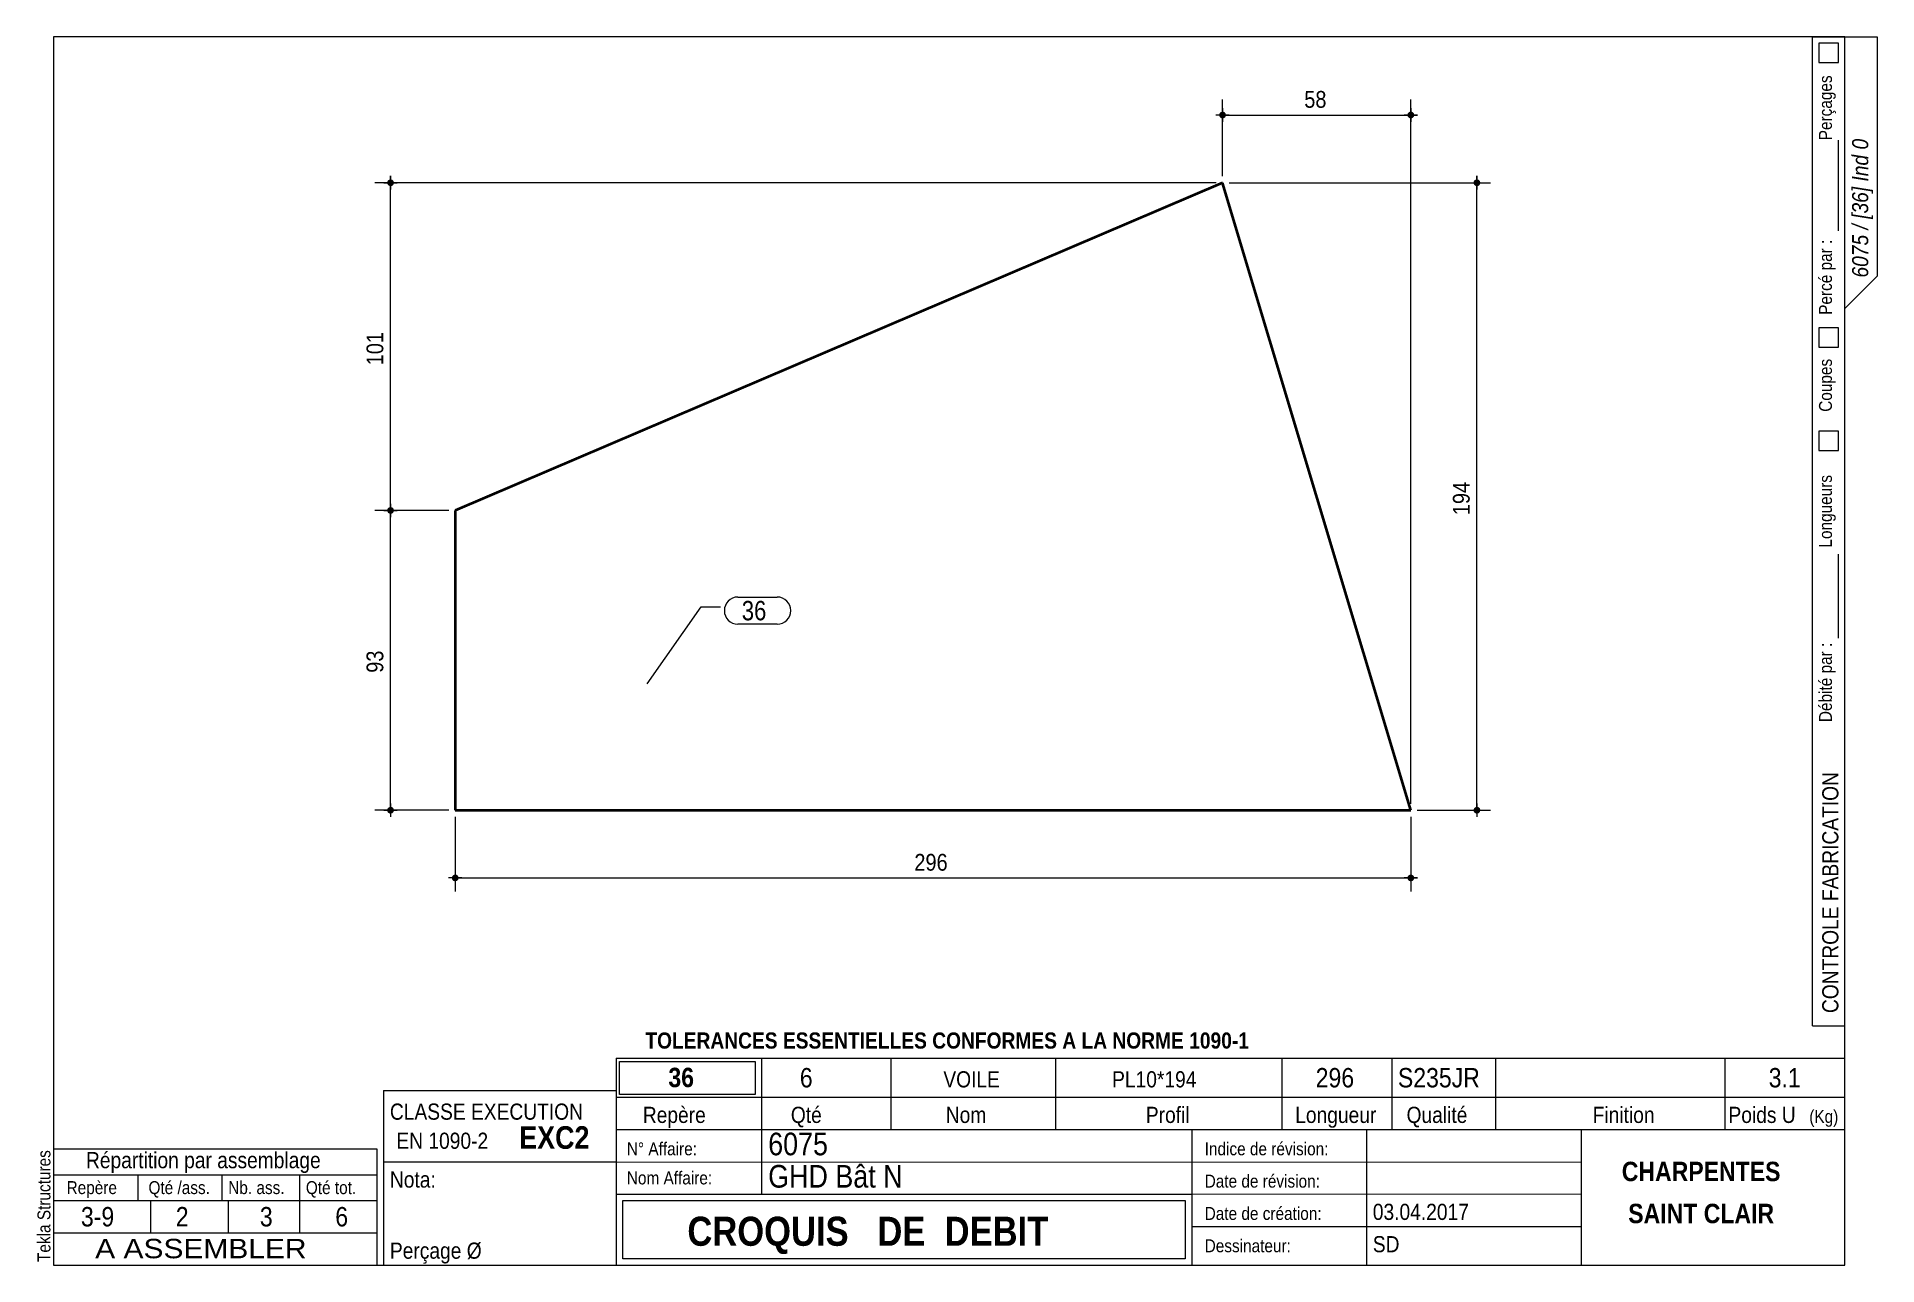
# Model space of a CAD drawing. Header units: millimetres. Extents: x 2 to 287, y 5 to 195.
import ezdxf

# ---------------------------------------------------------------- set-up
doc = ezdxf.new("R2010")
doc.units = ezdxf.units.MM
for name, color, linetype, lineweight in [('Autre type objet', 1, 'Continuous', 0), ('Cotation', 7, 'Continuous', 0), ('Feuille dessin', 5, 'Continuous', 0), ('Piece', 2, 'Continuous', 0), ('Repère pièce', 3, 'Continuous', 0)]:
    doc.layers.add(name, color=color, linetype=linetype, lineweight=lineweight)
doc.styles.add('ARIAL', font='ARIAL.TTF')
doc.styles.add('ARIAL_BOLD', font='ARIALBD.TTF')
doc.styles.add('ARIAL_ITALIC', font='ARIALI.TTF')
doc.styles.add('COMIC_SANS_MS', font='COMIC.TTF')

# ---------------------------------------------------------------- blocks, each defined once
blk = doc.blocks.new('*A1')
at = {"layer": 'Piece', "color": 2, "linetype": 'Continuous', "lineweight": 40}
for p, q in [((185.769978, 172.426449), (67.10239, 121.738545)), ((214.882268, 75.373551), (185.769978, 172.426449)), ((67.10239, 121.738545), (67.1, 75.373551)), ((67.1, 75.373551), (214.882268, 75.373551))]:
    blk.add_line(p, q, dxfattribs=at)
blk = doc.blocks.new('*A2')
at = {"layer": 'Feuille dessin', "linetype": 'Continuous', "lineweight": 0}
for p, q in [((282, 195), (5, 195)), ((5, 195), (5, 5)), ((282, 5), (282, 195)), ((5, 5), (282, 5))]:
    blk.add_line(p, q, dxfattribs=at)
at = {"layer": 'Feuille dessin', "style": 'ARIAL', "width": 0.85}
blk.add_text('Tekla Structures', height=2, rotation=90, dxfattribs=at).set_placement((4.5, 5.5))
blk = doc.blocks.new('*A3')
at = {"layer": 'Autre type objet', "linetype": 'Continuous', "lineweight": 0}
for p, q in [((56, 32), (92, 32)), ((56, 32), (56, 5)), ((92, 32), (92, 5)), ((56, 21), (92, 21)), ((56, 5), (92, 5))]:
    blk.add_line(p, q, dxfattribs=at)
at = {"layer": 'Autre type objet', "width": 0.85}
for s, height, style, p in [('CLASSE EXECUTION', 2.5, 'ARIAL', (57, 27.5)), ('EXC2', 3.5, 'ARIAL_BOLD', (77, 23)), ('EN 1090-2', 2.5, 'ARIAL', (58, 23)), ('Nota:', 2.5, 'ARIAL', (57, 17)), ('Perçage Ø', 2.5, 'ARIAL', (57, 6))]:
    blk.add_text(s, height=height, dxfattribs=dict(at, style=style)).set_placement(p)
blk = doc.blocks.new('*A4')
at = {"layer": 'Autre type objet', "linetype": 'Continuous', "lineweight": 0}
for p, q in [((5, 23), (55, 23)), ((5, 23), (5, 15)), ((55, 23), (55, 15)), ((5, 19), (55, 19)), ((18, 19), (18, 15)), ((31, 19), (31, 15)), ((43, 19), (43, 15)), ((5, 15), (55, 15)), ((5, 15), (5, 10)), ((20, 15), (20, 10)), ((32, 15), (32, 10)), ((43, 15), (43, 10)), ((55, 15), (55, 10)), ((5, 10), (55, 10))]:
    blk.add_line(p, q, dxfattribs=at)
at = {"layer": 'Autre type objet', "style": 'ARIAL', "width": 0.85}
for s, height, p in [('Répartition par assemblage', 2.5, (10, 20)), ('Repère', 2, (7, 16)), ('Qté /ass.', 2, (19.663086, 16)), ('Nb. ass.', 2, (32, 16)), ('Qté tot.', 2, (44, 16)), ('3-9', 3, (9.215576, 11)), ('2', 3, (23.885986, 11)), ('3', 3, (36.889404, 11)), ('6', 3, (48.551514, 11))]:
    blk.add_text(s, height=height, dxfattribs=at).set_placement(p)
blk = doc.blocks.new('*A5')
at = {"layer": 'Autre type objet', "linetype": 'Continuous', "lineweight": 0}
for p, q in [((277, 42), (277, 195)), ((277, 195), (287, 195)), ((278, 194), (278, 191)), ((281, 194), (278, 194)), ((281, 191), (281, 194)), ((282, 42), (282, 195)), ((287, 195), (287, 158)), ((278, 191), (281, 191)), ((281, 165), (281, 179)), ((287, 158), (282, 153)), ((278, 150), (278, 147)), ((281, 150), (278, 150)), ((281, 147), (281, 150)), ((278, 147), (281, 147)), ((278, 134), (278, 131)), ((281, 134), (278, 134)), ((281, 131), (281, 134)), ((278, 131), (281, 131)), ((281, 102), (281, 115)), ((277, 42), (282, 42))]:
    blk.add_line(p, q, dxfattribs=at)
at = {"layer": 'Autre type objet', "width": 0.85}
for s, height, style, p in [('Perçages', 2, 'ARIAL', (280, 179)), ('6075 / [36] Ind 0', 2.5, 'ARIAL_ITALIC', (285.619109, 157.760245)), ('Percé par :', 2, 'ARIAL', (280, 152)), ('Coupes', 2, 'ARIAL', (280, 137)), ('Longueurs', 2, 'ARIAL', (280, 116)), ('Débité par :', 2, 'ARIAL', (280, 89)), ('CONTROLE FABRICATION', 2.5, 'ARIAL', (281, 44))]:
    blk.add_text(s, height=height, rotation=90, dxfattribs=dict(at, style=style)).set_placement(p)
blk = doc.blocks.new('*A6')
at = {"layer": 'Autre type objet', "linetype": 'Continuous', "lineweight": 0}
for p, q in [((92, 37), (282, 37)), ((92, 37), (92, 31)), ((114.5, 31), (114.5, 37)), ((134.5, 31), (134.5, 37)), ((160, 31), (160, 37)), ((195, 31), (195, 37)), ((212, 31), (212, 37)), ((228, 31), (228, 37)), ((263.5, 31), (263.5, 37)), ((282, 31), (282, 37)), ((92.51953, 36.5), (113.5, 36.5)), ((92.51953, 31.394341), (92.51953, 36.5)), ((113.5, 36.5), (113.5, 31.394341)), ((113.5, 31.394341), (92.51953, 31.394341)), ((92, 31), (282, 31)), ((92, 31), (92, 5)), ((114.5, 16), (114.5, 31)), ((134.5, 26), (134.5, 31)), ((160, 26), (160, 31)), ((195, 26), (195, 31)), ((212, 26), (212, 31)), ((228, 26), (228, 31)), ((263.5, 26), (263.5, 31)), ((282, 5), (282, 31)), ((92, 26), (282, 26)), ((181, 26), (181, 5)), ((208, 26), (208, 5)), ((241.262466, 5), (241.262466, 26)), ((92, 21), (241.327069, 20.935451)), ((92, 16), (181, 16)), ((93, 15), (180, 15)), ((93, 6), (93, 15)), ((180, 15), (180, 6)), ((181, 16), (241.297815, 16.021151)), ((181, 11), (241.217807, 10.969512)), ((180, 6), (93, 6)), ((92, 5), (282, 5))]:
    blk.add_line(p, q, dxfattribs=at)
at = {"layer": 'Autre type objet', "width": 0.85}
for s, height, style, p in [('TOLERANCES ESSENTIELLES CONFORMES A LA NORME 1090-1', 2.5, 'ARIAL_BOLD', (96.5, 38.5)), ('36', 3, 'ARIAL_BOLD', (100.064045, 32.540141)), ('6', 3, 'ARIAL', (120.389893, 32.5)), ('VOILE', 2.5, 'ARIAL', (142.58667, 32.5)), ('PL10*194', 2.5, 'ARIAL', (168.683716, 32.5)), ('296', 3, 'ARIAL', (200.165771, 32.5)), ('S235JR', 3, 'ARIAL', (212.880127, 32.5)), ('3.1', 3, 'ARIAL', (270.222412, 32.5)), ('Repère', 2.5, 'ARIAL', (96.112978, 27)), ('Qté', 2.5, 'ARIAL', (119, 27)), ('Nom', 2.5, 'ARIAL', (142.961426, 27)), ('Profil', 2.5, 'ARIAL', (173.903564, 27)), ('Longueur', 2.5, 'ARIAL', (197, 27)), ('Qualité', 2.5, 'ARIAL', (214.218018, 27)), ('Finition', 2.5, 'ARIAL', (243, 27)), ('Poids U', 2.5, 'ARIAL', (264, 27)), ('(Kg)', 2, 'ARIAL', (276.5, 27)), ('N° Affaire:', 2, 'ARIAL', (93.640566, 22)), ('6075', 3.5, 'ARIAL', (115.5, 22)), ('Indice de révision:', 2, 'ARIAL', (183, 22)), ('GHD Bât N', 3.5, 'ARIAL', (115.5, 17)), ('CHARPENTES', 3, 'ARIAL_BOLD', (247.5, 18)), ('Nom Affaire:', 2, 'ARIAL', (93.640566, 17.5)), ('Date de révision:', 2, 'ARIAL', (183, 17)), ('03.04.2017', 2.5, 'ARIAL', (209, 12)), ('SAINT CLAIR', 3, 'ARIAL_BOLD', (248.5, 11.5)), ('CROQUIS   DE  DEBIT', 4.5, 'ARIAL_BOLD', (103, 8)), ('Date de création:', 2, 'ARIAL', (183, 12)), ('Dessinateur:', 2, 'ARIAL', (183, 7)), ('SD', 2.5, 'ARIAL', (209, 7))]:
    blk.add_text(s, height=height, dxfattribs=dict(at, style=style)).set_placement(p)
blk = doc.blocks.new('*A7')
at = {"layer": 'Autre type objet', "linetype": 'Continuous', "lineweight": 0}
for p, q in [((5, 10), (55, 10)), ((5, 10), (5, 5)), ((55, 10), (55, 5)), ((5, 5), (55, 5))]:
    blk.add_line(p, q, dxfattribs=at)
at = {"layer": 'Autre type objet', "style": 'ARIAL', "width": 1.105}
blk.add_text('A ASSEMBLER', height=3, dxfattribs=at).set_placement((11.423651, 6.073465))
blk = doc.blocks.new('*A8')
at = {"layer": 'Cotation'}
for points in [[(67.07, 64.38), (67.05, 64.38), (67.02, 64.39), (67, 64.39), (66.97, 64.4), (66.95, 64.4), (66.92, 64.41), (66.9, 64.42), (66.88, 64.43), (66.85, 64.44), (66.83, 64.45), (66.81, 64.47), (66.79, 64.48), (66.77, 64.5), (66.75, 64.51), (66.73, 64.53), (66.71, 64.55), (66.7, 64.57), (66.68, 64.59), (66.67, 64.61), (66.65, 64.63), (66.64, 64.65), (66.63, 64.68), (66.62, 64.7), (66.61, 64.72), (66.6, 64.75), (66.6, 64.77), (66.59, 64.8), (66.59, 64.82), (66.58, 64.85), (66.58, 64.87), (66.58, 64.9), (66.58, 64.93), (66.58, 64.95), (66.59, 64.98), (66.59, 65), (66.6, 65.03), (66.6, 65.05), (66.61, 65.08), (66.62, 65.1), (66.63, 65.12), (66.64, 65.15), (66.65, 65.17), (66.67, 65.19), (66.68, 65.21), (66.7, 65.23), (66.71, 65.25), (66.73, 65.27), (66.75, 65.29), (66.77, 65.3), (66.79, 65.32), (66.81, 65.33), (66.83, 65.35), (66.85, 65.36), (66.88, 65.37), (66.9, 65.38), (66.92, 65.39), (66.95, 65.4), (66.97, 65.4), (67, 65.41), (67.02, 65.41), (67.05, 65.42), (67.07, 65.42), (67.1, 65.42), (67.13, 65.42), (67.15, 65.42), (67.18, 65.41), (67.2, 65.41), (67.23, 65.4), (67.25, 65.4), (67.28, 65.39), (67.3, 65.38), (67.32, 65.37), (67.35, 65.36), (67.37, 65.35), (67.39, 65.33), (67.41, 65.32), (67.43, 65.3), (67.45, 65.29), (67.47, 65.27), (67.49, 65.25), (67.5, 65.23), (67.52, 65.21), (67.53, 65.19), (67.55, 65.17), (67.56, 65.15), (67.57, 65.12), (67.58, 65.1), (67.59, 65.08), (67.6, 65.05), (67.6, 65.03), (67.61, 65), (67.61, 64.98), (67.62, 64.95), (67.62, 64.93), (67.62, 64.9), (67.62, 64.87), (67.62, 64.85), (67.61, 64.82), (67.61, 64.8), (67.6, 64.77), (67.6, 64.75), (67.59, 64.72), (67.58, 64.7), (67.57, 64.68), (67.56, 64.65), (67.55, 64.63), (67.53, 64.61), (67.52, 64.59), (67.5, 64.57), (67.49, 64.55), (67.47, 64.53), (67.45, 64.51), (67.43, 64.5), (67.41, 64.48), (67.39, 64.47), (67.37, 64.45), (67.35, 64.44), (67.32, 64.43), (67.3, 64.42), (67.28, 64.41), (67.25, 64.4), (67.23, 64.4), (67.2, 64.39), (67.18, 64.39), (67.15, 64.38), (67.13, 64.38), (67.1, 64.38)], [(214.86, 64.38), (214.83, 64.38), (214.81, 64.39), (214.78, 64.39), (214.76, 64.4), (214.73, 64.4), (214.71, 64.41), (214.68, 64.42), (214.66, 64.43), (214.64, 64.44), (214.61, 64.45), (214.59, 64.47), (214.57, 64.48), (214.55, 64.5), (214.53, 64.51), (214.51, 64.53), (214.5, 64.55), (214.48, 64.57), (214.46, 64.59), (214.45, 64.61), (214.44, 64.63), (214.42, 64.65), (214.41, 64.68), (214.4, 64.7), (214.39, 64.72), (214.38, 64.75), (214.38, 64.77), (214.37, 64.8), (214.37, 64.82), (214.36, 64.85), (214.36, 64.87), (214.36, 64.9), (214.36, 64.93), (214.36, 64.95), (214.37, 64.98), (214.37, 65), (214.38, 65.03), (214.38, 65.05), (214.39, 65.08), (214.4, 65.1), (214.41, 65.12), (214.42, 65.15), (214.44, 65.17), (214.45, 65.19), (214.46, 65.21), (214.48, 65.23), (214.5, 65.25), (214.51, 65.27), (214.53, 65.29), (214.55, 65.3), (214.57, 65.32), (214.59, 65.33), (214.61, 65.35), (214.64, 65.36), (214.66, 65.37), (214.68, 65.38), (214.71, 65.39), (214.73, 65.4), (214.76, 65.4), (214.78, 65.41), (214.81, 65.41), (214.83, 65.42), (214.86, 65.42), (214.88, 65.42), (214.91, 65.42), (214.93, 65.42), (214.96, 65.41), (214.98, 65.41), (215.01, 65.4), (215.03, 65.4), (215.06, 65.39), (215.08, 65.38), (215.1, 65.37), (215.13, 65.36), (215.15, 65.35), (215.17, 65.33), (215.19, 65.32), (215.21, 65.3), (215.23, 65.29), (215.25, 65.27), (215.27, 65.25), (215.28, 65.23), (215.3, 65.21), (215.31, 65.19), (215.33, 65.17), (215.34, 65.15), (215.35, 65.12), (215.36, 65.1), (215.37, 65.08), (215.38, 65.05), (215.39, 65.03), (215.39, 65), (215.4, 64.98), (215.4, 64.95), (215.4, 64.93), (215.4, 64.9), (215.4, 64.87), (215.4, 64.85), (215.4, 64.82), (215.39, 64.8), (215.39, 64.77), (215.38, 64.75), (215.37, 64.72), (215.36, 64.7), (215.35, 64.68), (215.34, 64.65), (215.33, 64.63), (215.31, 64.61), (215.3, 64.59), (215.28, 64.57), (215.27, 64.55), (215.25, 64.53), (215.23, 64.51), (215.21, 64.5), (215.19, 64.48), (215.17, 64.47), (215.15, 64.45), (215.13, 64.44), (215.1, 64.43), (215.08, 64.42), (215.06, 64.41), (215.03, 64.4), (215.01, 64.4), (214.98, 64.39), (214.96, 64.39), (214.93, 64.38), (214.91, 64.38), (214.88, 64.38)]]:
    blk.add_hatch(color=256, dxfattribs=at).paths.add_polyline_path(points, flags=17)
at = {"layer": 'Cotation', "linetype": 'Continuous', "lineweight": 0}
for p, q in [((67.1, 74.37), (67.1, 62.82)), ((214.88, 74.37), (214.88, 62.82)), ((67.1, 65.94), (67.1, 63.86)), ((214.88, 65.94), (214.88, 63.86)), ((68.14, 64.9), (66.06, 64.9)), ((67.1, 64.9), (66.06, 64.9)), ((67.1, 64.9), (214.88, 64.9)), ((215.92, 64.9), (213.84, 64.9)), ((214.88, 64.9), (215.92, 64.9))]:
    blk.add_line(p, q, dxfattribs=at)
at = {"layer": 'Cotation'}
for p in [(67.1, 64.9), (214.88, 64.9)]:
    blk.add_point(p, dxfattribs=at)
at = {"layer": 'Cotation', "style": 'ARIAL', "width": 0.85}
blk.add_text('296', height=2.6, dxfattribs=at).set_placement((138.1, 66.02))
blk = doc.blocks.new('*A9')
at = {"layer": 'Cotation'}
for points in [[(185.74, 182.38), (185.72, 182.38), (185.69, 182.39), (185.67, 182.39), (185.64, 182.4), (185.62, 182.4), (185.59, 182.41), (185.57, 182.42), (185.55, 182.43), (185.52, 182.44), (185.5, 182.45), (185.48, 182.47), (185.46, 182.48), (185.44, 182.5), (185.42, 182.51), (185.4, 182.53), (185.38, 182.55), (185.37, 182.57), (185.35, 182.59), (185.34, 182.61), (185.32, 182.63), (185.31, 182.65), (185.3, 182.68), (185.29, 182.7), (185.28, 182.72), (185.27, 182.75), (185.27, 182.77), (185.26, 182.8), (185.26, 182.82), (185.25, 182.85), (185.25, 182.87), (185.25, 182.9), (185.25, 182.93), (185.25, 182.95), (185.26, 182.98), (185.26, 183), (185.27, 183.03), (185.27, 183.05), (185.28, 183.08), (185.29, 183.1), (185.3, 183.12), (185.31, 183.15), (185.32, 183.17), (185.34, 183.19), (185.35, 183.21), (185.37, 183.23), (185.38, 183.25), (185.4, 183.27), (185.42, 183.29), (185.44, 183.3), (185.46, 183.32), (185.48, 183.33), (185.5, 183.35), (185.52, 183.36), (185.55, 183.37), (185.57, 183.38), (185.59, 183.39), (185.62, 183.4), (185.64, 183.4), (185.67, 183.41), (185.69, 183.41), (185.72, 183.42), (185.74, 183.42), (185.77, 183.42), (185.8, 183.42), (185.82, 183.42), (185.85, 183.41), (185.87, 183.41), (185.9, 183.4), (185.92, 183.4), (185.95, 183.39), (185.97, 183.38), (185.99, 183.37), (186.02, 183.36), (186.04, 183.35), (186.06, 183.33), (186.08, 183.32), (186.1, 183.3), (186.12, 183.29), (186.14, 183.27), (186.16, 183.25), (186.17, 183.23), (186.19, 183.21), (186.2, 183.19), (186.22, 183.17), (186.23, 183.15), (186.24, 183.12), (186.25, 183.1), (186.26, 183.08), (186.27, 183.05), (186.27, 183.03), (186.28, 183), (186.28, 182.98), (186.29, 182.95), (186.29, 182.93), (186.29, 182.9), (186.29, 182.87), (186.29, 182.85), (186.28, 182.82), (186.28, 182.8), (186.27, 182.77), (186.27, 182.75), (186.26, 182.72), (186.25, 182.7), (186.24, 182.68), (186.23, 182.65), (186.22, 182.63), (186.2, 182.61), (186.19, 182.59), (186.17, 182.57), (186.16, 182.55), (186.14, 182.53), (186.12, 182.51), (186.1, 182.5), (186.08, 182.48), (186.06, 182.47), (186.04, 182.45), (186.02, 182.44), (185.99, 182.43), (185.97, 182.42), (185.95, 182.41), (185.92, 182.4), (185.9, 182.4), (185.87, 182.39), (185.85, 182.39), (185.82, 182.38), (185.8, 182.38), (185.77, 182.38)], [(214.86, 182.38), (214.83, 182.38), (214.81, 182.39), (214.78, 182.39), (214.76, 182.4), (214.73, 182.4), (214.71, 182.41), (214.68, 182.42), (214.66, 182.43), (214.64, 182.44), (214.61, 182.45), (214.59, 182.47), (214.57, 182.48), (214.55, 182.5), (214.53, 182.51), (214.51, 182.53), (214.5, 182.55), (214.48, 182.57), (214.46, 182.59), (214.45, 182.61), (214.44, 182.63), (214.42, 182.65), (214.41, 182.68), (214.4, 182.7), (214.39, 182.72), (214.38, 182.75), (214.38, 182.77), (214.37, 182.8), (214.37, 182.82), (214.36, 182.85), (214.36, 182.87), (214.36, 182.9), (214.36, 182.93), (214.36, 182.95), (214.37, 182.98), (214.37, 183), (214.38, 183.03), (214.38, 183.05), (214.39, 183.08), (214.4, 183.1), (214.41, 183.12), (214.42, 183.15), (214.44, 183.17), (214.45, 183.19), (214.46, 183.21), (214.48, 183.23), (214.5, 183.25), (214.51, 183.27), (214.53, 183.29), (214.55, 183.3), (214.57, 183.32), (214.59, 183.33), (214.61, 183.35), (214.64, 183.36), (214.66, 183.37), (214.68, 183.38), (214.71, 183.39), (214.73, 183.4), (214.76, 183.4), (214.78, 183.41), (214.81, 183.41), (214.83, 183.42), (214.86, 183.42), (214.88, 183.42), (214.91, 183.42), (214.93, 183.42), (214.96, 183.41), (214.98, 183.41), (215.01, 183.4), (215.03, 183.4), (215.06, 183.39), (215.08, 183.38), (215.1, 183.37), (215.13, 183.36), (215.15, 183.35), (215.17, 183.33), (215.19, 183.32), (215.21, 183.3), (215.23, 183.29), (215.25, 183.27), (215.27, 183.25), (215.28, 183.23), (215.3, 183.21), (215.31, 183.19), (215.33, 183.17), (215.34, 183.15), (215.35, 183.12), (215.36, 183.1), (215.37, 183.08), (215.38, 183.05), (215.39, 183.03), (215.39, 183), (215.4, 182.98), (215.4, 182.95), (215.4, 182.93), (215.4, 182.9), (215.4, 182.87), (215.4, 182.85), (215.4, 182.82), (215.39, 182.8), (215.39, 182.77), (215.38, 182.75), (215.37, 182.72), (215.36, 182.7), (215.35, 182.68), (215.34, 182.65), (215.33, 182.63), (215.31, 182.61), (215.3, 182.59), (215.28, 182.57), (215.27, 182.55), (215.25, 182.53), (215.23, 182.51), (215.21, 182.5), (215.19, 182.48), (215.17, 182.47), (215.15, 182.45), (215.13, 182.44), (215.1, 182.43), (215.08, 182.42), (215.06, 182.41), (215.03, 182.4), (215.01, 182.4), (214.98, 182.39), (214.96, 182.39), (214.93, 182.38), (214.91, 182.38), (214.88, 182.38)]]:
    blk.add_hatch(color=256, dxfattribs=at).paths.add_polyline_path(points, flags=17)
at = {"layer": 'Cotation', "linetype": 'Continuous', "lineweight": 0}
for p, q in [((185.77, 173.43), (185.77, 185.32)), ((214.88, 76.37), (214.88, 185.32)), ((186.81, 182.9), (184.73, 182.9)), ((185.77, 182.9), (184.73, 182.9)), ((185.77, 183.94), (185.77, 181.86)), ((185.77, 182.9), (214.88, 182.9)), ((215.92, 182.9), (213.84, 182.9)), ((214.88, 183.94), (214.88, 181.86)), ((214.88, 182.9), (215.92, 182.9))]:
    blk.add_line(p, q, dxfattribs=at)
at = {"layer": 'Cotation'}
for p in [(185.77, 182.9), (214.88, 182.9)]:
    blk.add_point(p, dxfattribs=at)
at = {"layer": 'Cotation', "style": 'ARIAL', "width": 0.85}
blk.add_text('58', height=2.6, dxfattribs=at).set_placement((198.4, 184.02))
blk = doc.blocks.new('*A10')
at = {"layer": 'Cotation'}
for points in [[(225.07, 171.91), (225.05, 171.91), (225.02, 171.91), (225, 171.92), (224.97, 171.92), (224.95, 171.93), (224.92, 171.94), (224.9, 171.95), (224.88, 171.96), (224.85, 171.97), (224.83, 171.98), (224.81, 171.99), (224.79, 172.01), (224.77, 172.02), (224.75, 172.04), (224.73, 172.06), (224.71, 172.08), (224.7, 172.1), (224.68, 172.12), (224.67, 172.14), (224.65, 172.16), (224.64, 172.18), (224.63, 172.2), (224.62, 172.23), (224.61, 172.25), (224.6, 172.28), (224.6, 172.3), (224.59, 172.33), (224.59, 172.35), (224.58, 172.38), (224.58, 172.4), (224.58, 172.43), (224.58, 172.45), (224.58, 172.48), (224.59, 172.5), (224.59, 172.53), (224.6, 172.55), (224.6, 172.58), (224.61, 172.6), (224.62, 172.63), (224.63, 172.65), (224.64, 172.67), (224.65, 172.69), (224.67, 172.72), (224.68, 172.74), (224.7, 172.76), (224.71, 172.78), (224.73, 172.79), (224.75, 172.81), (224.77, 172.83), (224.79, 172.84), (224.81, 172.86), (224.83, 172.87), (224.85, 172.89), (224.88, 172.9), (224.9, 172.91), (224.92, 172.92), (224.95, 172.92), (224.97, 172.93), (225, 172.94), (225.02, 172.94), (225.05, 172.94), (225.07, 172.95), (225.1, 172.95), (225.13, 172.95), (225.15, 172.94), (225.18, 172.94), (225.2, 172.94), (225.23, 172.93), (225.25, 172.92), (225.28, 172.92), (225.3, 172.91), (225.32, 172.9), (225.35, 172.89), (225.37, 172.87), (225.39, 172.86), (225.41, 172.84), (225.43, 172.83), (225.45, 172.81), (225.47, 172.79), (225.49, 172.78), (225.5, 172.76), (225.52, 172.74), (225.53, 172.72), (225.55, 172.69), (225.56, 172.67), (225.57, 172.65), (225.58, 172.63), (225.59, 172.6), (225.6, 172.58), (225.6, 172.55), (225.61, 172.53), (225.61, 172.5), (225.62, 172.48), (225.62, 172.45), (225.62, 172.43), (225.62, 172.4), (225.62, 172.38), (225.61, 172.35), (225.61, 172.33), (225.6, 172.3), (225.6, 172.28), (225.59, 172.25), (225.58, 172.23), (225.57, 172.2), (225.56, 172.18), (225.55, 172.16), (225.53, 172.14), (225.52, 172.12), (225.5, 172.1), (225.49, 172.08), (225.47, 172.06), (225.45, 172.04), (225.43, 172.02), (225.41, 172.01), (225.39, 171.99), (225.37, 171.98), (225.35, 171.97), (225.32, 171.96), (225.3, 171.95), (225.28, 171.94), (225.25, 171.93), (225.23, 171.92), (225.2, 171.92), (225.18, 171.91), (225.15, 171.91), (225.13, 171.91), (225.1, 171.91)], [(225.07, 74.85), (225.05, 74.86), (225.02, 74.86), (225, 74.86), (224.97, 74.87), (224.95, 74.88), (224.92, 74.88), (224.9, 74.89), (224.88, 74.9), (224.85, 74.91), (224.83, 74.93), (224.81, 74.94), (224.79, 74.96), (224.77, 74.97), (224.75, 74.99), (224.73, 75.01), (224.71, 75.02), (224.7, 75.04), (224.68, 75.06), (224.67, 75.08), (224.65, 75.11), (224.64, 75.13), (224.63, 75.15), (224.62, 75.17), (224.61, 75.2), (224.6, 75.22), (224.6, 75.25), (224.59, 75.27), (224.59, 75.3), (224.58, 75.32), (224.58, 75.35), (224.58, 75.37), (224.58, 75.4), (224.58, 75.42), (224.59, 75.45), (224.59, 75.47), (224.6, 75.5), (224.6, 75.52), (224.61, 75.55), (224.62, 75.57), (224.63, 75.6), (224.64, 75.62), (224.65, 75.64), (224.67, 75.66), (224.68, 75.68), (224.7, 75.7), (224.71, 75.72), (224.73, 75.74), (224.75, 75.76), (224.77, 75.78), (224.79, 75.79), (224.81, 75.81), (224.83, 75.82), (224.85, 75.83), (224.88, 75.84), (224.9, 75.85), (224.92, 75.86), (224.95, 75.87), (224.97, 75.88), (225, 75.88), (225.02, 75.89), (225.05, 75.89), (225.07, 75.89), (225.1, 75.89), (225.13, 75.89), (225.15, 75.89), (225.18, 75.89), (225.2, 75.88), (225.23, 75.88), (225.25, 75.87), (225.28, 75.86), (225.3, 75.85), (225.32, 75.84), (225.35, 75.83), (225.37, 75.82), (225.39, 75.81), (225.41, 75.79), (225.43, 75.78), (225.45, 75.76), (225.47, 75.74), (225.49, 75.72), (225.5, 75.7), (225.52, 75.68), (225.53, 75.66), (225.55, 75.64), (225.56, 75.62), (225.57, 75.6), (225.58, 75.57), (225.59, 75.55), (225.6, 75.52), (225.6, 75.5), (225.61, 75.47), (225.61, 75.45), (225.62, 75.42), (225.62, 75.4), (225.62, 75.37), (225.62, 75.35), (225.62, 75.32), (225.61, 75.3), (225.61, 75.27), (225.6, 75.25), (225.6, 75.22), (225.59, 75.2), (225.58, 75.17), (225.57, 75.15), (225.56, 75.13), (225.55, 75.11), (225.53, 75.08), (225.52, 75.06), (225.5, 75.04), (225.49, 75.02), (225.47, 75.01), (225.45, 74.99), (225.43, 74.97), (225.41, 74.96), (225.39, 74.94), (225.37, 74.93), (225.35, 74.91), (225.32, 74.9), (225.3, 74.89), (225.28, 74.88), (225.25, 74.88), (225.23, 74.87), (225.2, 74.86), (225.18, 74.86), (225.15, 74.86), (225.13, 74.85), (225.1, 74.85)]]:
    blk.add_hatch(color=256, dxfattribs=at).paths.add_polyline_path(points, flags=17)
at = {"layer": 'Cotation', "linetype": 'Continuous', "lineweight": 0}
for p, q in [((186.77, 172.43), (227.18, 172.43)), ((224.06, 172.43), (226.14, 172.43)), ((225.1, 173.47), (225.1, 171.39)), ((225.1, 172.43), (225.1, 173.47)), ((225.1, 75.37), (225.1, 172.43)), ((215.88, 75.37), (227.18, 75.37)), ((224.06, 75.37), (226.14, 75.37)), ((225.1, 76.41), (225.1, 74.33)), ((225.1, 75.37), (225.1, 74.33))]:
    blk.add_line(p, q, dxfattribs=at)
at = {"layer": 'Cotation'}
for p in [(225.1, 172.43), (225.1, 75.37)]:
    blk.add_point(p, dxfattribs=at)
at = {"layer": 'Cotation', "style": 'ARIAL', "width": 0.85}
blk.add_text('194', height=2.6, rotation=90.0002, dxfattribs=at).set_placement((223.98, 121.01))
blk = doc.blocks.new('*A11')
at = {"layer": 'Cotation'}
for points in [[(57.07, 121.22), (57.05, 121.22), (57.02, 121.22), (57, 121.23), (56.97, 121.23), (56.95, 121.24), (56.92, 121.25), (56.9, 121.26), (56.88, 121.27), (56.85, 121.28), (56.83, 121.29), (56.81, 121.31), (56.79, 121.32), (56.77, 121.34), (56.75, 121.35), (56.73, 121.37), (56.71, 121.39), (56.7, 121.41), (56.68, 121.43), (56.67, 121.45), (56.65, 121.47), (56.64, 121.49), (56.63, 121.52), (56.62, 121.54), (56.61, 121.56), (56.6, 121.59), (56.6, 121.61), (56.59, 121.64), (56.59, 121.66), (56.58, 121.69), (56.58, 121.71), (56.58, 121.74), (56.58, 121.76), (56.58, 121.79), (56.59, 121.81), (56.59, 121.84), (56.6, 121.86), (56.6, 121.89), (56.61, 121.91), (56.62, 121.94), (56.63, 121.96), (56.64, 121.98), (56.65, 122.01), (56.67, 122.03), (56.68, 122.05), (56.7, 122.07), (56.71, 122.09), (56.73, 122.11), (56.75, 122.12), (56.77, 122.14), (56.79, 122.16), (56.81, 122.17), (56.83, 122.18), (56.85, 122.2), (56.88, 122.21), (56.9, 122.22), (56.92, 122.23), (56.95, 122.24), (56.97, 122.24), (57, 122.25), (57.02, 122.25), (57.05, 122.26), (57.07, 122.26), (57.1, 122.26), (57.13, 122.26), (57.15, 122.26), (57.18, 122.25), (57.2, 122.25), (57.23, 122.24), (57.25, 122.24), (57.28, 122.23), (57.3, 122.22), (57.32, 122.21), (57.35, 122.2), (57.37, 122.18), (57.39, 122.17), (57.41, 122.16), (57.43, 122.14), (57.45, 122.12), (57.47, 122.11), (57.49, 122.09), (57.5, 122.07), (57.52, 122.05), (57.53, 122.03), (57.55, 122.01), (57.56, 121.98), (57.57, 121.96), (57.58, 121.94), (57.59, 121.91), (57.6, 121.89), (57.6, 121.86), (57.61, 121.84), (57.61, 121.81), (57.62, 121.79), (57.62, 121.76), (57.62, 121.74), (57.62, 121.71), (57.62, 121.69), (57.61, 121.66), (57.61, 121.64), (57.6, 121.61), (57.6, 121.59), (57.59, 121.56), (57.58, 121.54), (57.57, 121.52), (57.56, 121.49), (57.55, 121.47), (57.53, 121.45), (57.52, 121.43), (57.5, 121.41), (57.49, 121.39), (57.47, 121.37), (57.45, 121.35), (57.43, 121.34), (57.41, 121.32), (57.39, 121.31), (57.37, 121.29), (57.35, 121.28), (57.32, 121.27), (57.3, 121.26), (57.28, 121.25), (57.25, 121.24), (57.23, 121.23), (57.2, 121.23), (57.18, 121.22), (57.15, 121.22), (57.13, 121.22), (57.1, 121.22)], [(57.07, 74.85), (57.05, 74.86), (57.02, 74.86), (57, 74.86), (56.97, 74.87), (56.95, 74.88), (56.92, 74.88), (56.9, 74.89), (56.88, 74.9), (56.85, 74.91), (56.83, 74.93), (56.81, 74.94), (56.79, 74.96), (56.77, 74.97), (56.75, 74.99), (56.73, 75.01), (56.71, 75.02), (56.7, 75.04), (56.68, 75.06), (56.67, 75.08), (56.65, 75.11), (56.64, 75.13), (56.63, 75.15), (56.62, 75.17), (56.61, 75.2), (56.6, 75.22), (56.6, 75.25), (56.59, 75.27), (56.59, 75.3), (56.58, 75.32), (56.58, 75.35), (56.58, 75.37), (56.58, 75.4), (56.58, 75.42), (56.59, 75.45), (56.59, 75.47), (56.6, 75.5), (56.6, 75.52), (56.61, 75.55), (56.62, 75.57), (56.63, 75.6), (56.64, 75.62), (56.65, 75.64), (56.67, 75.66), (56.68, 75.68), (56.7, 75.7), (56.71, 75.72), (56.73, 75.74), (56.75, 75.76), (56.77, 75.78), (56.79, 75.79), (56.81, 75.81), (56.83, 75.82), (56.85, 75.83), (56.88, 75.84), (56.9, 75.85), (56.92, 75.86), (56.95, 75.87), (56.97, 75.88), (57, 75.88), (57.02, 75.89), (57.05, 75.89), (57.07, 75.89), (57.1, 75.89), (57.13, 75.89), (57.15, 75.89), (57.18, 75.89), (57.2, 75.88), (57.23, 75.88), (57.25, 75.87), (57.28, 75.86), (57.3, 75.85), (57.32, 75.84), (57.35, 75.83), (57.37, 75.82), (57.39, 75.81), (57.41, 75.79), (57.43, 75.78), (57.45, 75.76), (57.47, 75.74), (57.49, 75.72), (57.5, 75.7), (57.52, 75.68), (57.53, 75.66), (57.55, 75.64), (57.56, 75.62), (57.57, 75.6), (57.58, 75.57), (57.59, 75.55), (57.6, 75.52), (57.6, 75.5), (57.61, 75.47), (57.61, 75.45), (57.62, 75.42), (57.62, 75.4), (57.62, 75.37), (57.62, 75.35), (57.62, 75.32), (57.61, 75.3), (57.61, 75.27), (57.6, 75.25), (57.6, 75.22), (57.59, 75.2), (57.58, 75.17), (57.57, 75.15), (57.56, 75.13), (57.55, 75.11), (57.53, 75.08), (57.52, 75.06), (57.5, 75.04), (57.49, 75.02), (57.47, 75.01), (57.45, 74.99), (57.43, 74.97), (57.41, 74.96), (57.39, 74.94), (57.37, 74.93), (57.35, 74.91), (57.32, 74.9), (57.3, 74.89), (57.28, 74.88), (57.25, 74.88), (57.23, 74.87), (57.2, 74.86), (57.18, 74.86), (57.15, 74.86), (57.13, 74.85), (57.1, 74.85)]]:
    blk.add_hatch(color=256, dxfattribs=at).paths.add_polyline_path(points, flags=17)
at = {"layer": 'Cotation', "linetype": 'Continuous', "lineweight": 0}
for p, q in [((57.1, 122.78), (57.1, 120.7)), ((57.1, 121.74), (57.1, 122.78)), ((66.1, 121.74), (54.68, 121.74)), ((56.06, 121.74), (58.14, 121.74)), ((57.1, 75.37), (57.1, 121.74)), ((66.1, 75.37), (54.68, 75.37)), ((56.06, 75.37), (58.14, 75.37)), ((57.1, 76.41), (57.1, 74.33)), ((57.1, 75.37), (57.1, 74.33))]:
    blk.add_line(p, q, dxfattribs=at)
at = {"layer": 'Cotation'}
for p in [(57.1, 121.74), (57.1, 75.37)]:
    blk.add_point(p, dxfattribs=at)
at = {"layer": 'Cotation', "style": 'ARIAL', "width": 0.85}
blk.add_text('93', height=2.6, rotation=90.0002, dxfattribs=at).set_placement((55.98, 96.63))
blk = doc.blocks.new('*A12')
at = {"layer": 'Cotation'}
for points in [[(57.07, 171.91), (57.05, 171.91), (57.02, 171.91), (57, 171.92), (56.97, 171.92), (56.95, 171.93), (56.92, 171.94), (56.9, 171.95), (56.88, 171.96), (56.85, 171.97), (56.83, 171.98), (56.81, 171.99), (56.79, 172.01), (56.77, 172.02), (56.75, 172.04), (56.73, 172.06), (56.71, 172.08), (56.7, 172.1), (56.68, 172.12), (56.67, 172.14), (56.65, 172.16), (56.64, 172.18), (56.63, 172.2), (56.62, 172.23), (56.61, 172.25), (56.6, 172.28), (56.6, 172.3), (56.59, 172.33), (56.59, 172.35), (56.58, 172.38), (56.58, 172.4), (56.58, 172.43), (56.58, 172.45), (56.58, 172.48), (56.59, 172.5), (56.59, 172.53), (56.6, 172.55), (56.6, 172.58), (56.61, 172.6), (56.62, 172.63), (56.63, 172.65), (56.64, 172.67), (56.65, 172.69), (56.67, 172.72), (56.68, 172.74), (56.7, 172.76), (56.71, 172.78), (56.73, 172.79), (56.75, 172.81), (56.77, 172.83), (56.79, 172.84), (56.81, 172.86), (56.83, 172.87), (56.85, 172.89), (56.88, 172.9), (56.9, 172.91), (56.92, 172.92), (56.95, 172.92), (56.97, 172.93), (57, 172.94), (57.02, 172.94), (57.05, 172.94), (57.07, 172.95), (57.1, 172.95), (57.13, 172.95), (57.15, 172.94), (57.18, 172.94), (57.2, 172.94), (57.23, 172.93), (57.25, 172.92), (57.28, 172.92), (57.3, 172.91), (57.32, 172.9), (57.35, 172.89), (57.37, 172.87), (57.39, 172.86), (57.41, 172.84), (57.43, 172.83), (57.45, 172.81), (57.47, 172.79), (57.49, 172.78), (57.5, 172.76), (57.52, 172.74), (57.53, 172.72), (57.55, 172.69), (57.56, 172.67), (57.57, 172.65), (57.58, 172.63), (57.59, 172.6), (57.6, 172.58), (57.6, 172.55), (57.61, 172.53), (57.61, 172.5), (57.62, 172.48), (57.62, 172.45), (57.62, 172.43), (57.62, 172.4), (57.62, 172.38), (57.61, 172.35), (57.61, 172.33), (57.6, 172.3), (57.6, 172.28), (57.59, 172.25), (57.58, 172.23), (57.57, 172.2), (57.56, 172.18), (57.55, 172.16), (57.53, 172.14), (57.52, 172.12), (57.5, 172.1), (57.49, 172.08), (57.47, 172.06), (57.45, 172.04), (57.43, 172.02), (57.41, 172.01), (57.39, 171.99), (57.37, 171.98), (57.35, 171.97), (57.32, 171.96), (57.3, 171.95), (57.28, 171.94), (57.25, 171.93), (57.23, 171.92), (57.2, 171.92), (57.18, 171.91), (57.15, 171.91), (57.13, 171.91), (57.1, 171.91)], [(57.07, 121.22), (57.05, 121.22), (57.02, 121.22), (57, 121.23), (56.97, 121.23), (56.95, 121.24), (56.92, 121.25), (56.9, 121.26), (56.88, 121.27), (56.85, 121.28), (56.83, 121.29), (56.81, 121.31), (56.79, 121.32), (56.77, 121.34), (56.75, 121.35), (56.73, 121.37), (56.71, 121.39), (56.7, 121.41), (56.68, 121.43), (56.67, 121.45), (56.65, 121.47), (56.64, 121.49), (56.63, 121.52), (56.62, 121.54), (56.61, 121.56), (56.6, 121.59), (56.6, 121.61), (56.59, 121.64), (56.59, 121.66), (56.58, 121.69), (56.58, 121.71), (56.58, 121.74), (56.58, 121.76), (56.58, 121.79), (56.59, 121.81), (56.59, 121.84), (56.6, 121.86), (56.6, 121.89), (56.61, 121.91), (56.62, 121.94), (56.63, 121.96), (56.64, 121.98), (56.65, 122.01), (56.67, 122.03), (56.68, 122.05), (56.7, 122.07), (56.71, 122.09), (56.73, 122.11), (56.75, 122.12), (56.77, 122.14), (56.79, 122.16), (56.81, 122.17), (56.83, 122.18), (56.85, 122.2), (56.88, 122.21), (56.9, 122.22), (56.92, 122.23), (56.95, 122.24), (56.97, 122.24), (57, 122.25), (57.02, 122.25), (57.05, 122.26), (57.07, 122.26), (57.1, 122.26), (57.13, 122.26), (57.15, 122.26), (57.18, 122.25), (57.2, 122.25), (57.23, 122.24), (57.25, 122.24), (57.28, 122.23), (57.3, 122.22), (57.32, 122.21), (57.35, 122.2), (57.37, 122.18), (57.39, 122.17), (57.41, 122.16), (57.43, 122.14), (57.45, 122.12), (57.47, 122.11), (57.49, 122.09), (57.5, 122.07), (57.52, 122.05), (57.53, 122.03), (57.55, 122.01), (57.56, 121.98), (57.57, 121.96), (57.58, 121.94), (57.59, 121.91), (57.6, 121.89), (57.6, 121.86), (57.61, 121.84), (57.61, 121.81), (57.62, 121.79), (57.62, 121.76), (57.62, 121.74), (57.62, 121.71), (57.62, 121.69), (57.61, 121.66), (57.61, 121.64), (57.6, 121.61), (57.6, 121.59), (57.59, 121.56), (57.58, 121.54), (57.57, 121.52), (57.56, 121.49), (57.55, 121.47), (57.53, 121.45), (57.52, 121.43), (57.5, 121.41), (57.49, 121.39), (57.47, 121.37), (57.45, 121.35), (57.43, 121.34), (57.41, 121.32), (57.39, 121.31), (57.37, 121.29), (57.35, 121.28), (57.32, 121.27), (57.3, 121.26), (57.28, 121.25), (57.25, 121.24), (57.23, 121.23), (57.2, 121.23), (57.18, 121.22), (57.15, 121.22), (57.13, 121.22), (57.1, 121.22)]]:
    blk.add_hatch(color=256, dxfattribs=at).paths.add_polyline_path(points, flags=17)
at = {"layer": 'Cotation', "linetype": 'Continuous', "lineweight": 0}
for p, q in [((184.77, 172.43), (54.68, 172.43)), ((56.06, 172.43), (58.14, 172.43)), ((57.1, 173.47), (57.1, 171.39)), ((57.1, 172.43), (57.1, 173.47)), ((57.1, 121.74), (57.1, 172.43)), ((57.1, 122.78), (57.1, 120.7)), ((66.1, 121.74), (54.68, 121.74)), ((56.06, 121.74), (58.14, 121.74)), ((57.1, 121.74), (57.1, 120.7))]:
    blk.add_line(p, q, dxfattribs=at)
at = {"layer": 'Cotation'}
for p in [(57.1, 172.43), (57.1, 121.74)]:
    blk.add_point(p, dxfattribs=at)
at = {"layer": 'Cotation', "style": 'ARIAL', "width": 0.85}
blk.add_text('101', height=2.6, rotation=90.0002, dxfattribs=at).set_placement((55.98, 144.19))
blk = doc.blocks.new('*A13')
at = {"layer": 'Repère pièce', "linetype": 'Continuous', "lineweight": 0}
for p, q in [((110.817054, 108.34473), (116.900843, 108.34473)), ((96.803454, 94.93113), (105.117054, 106.84473)), ((105.117054, 106.84473), (108.117054, 106.84473)), ((116.900843, 104.14473), (110.817054, 104.14473))]:
    blk.add_line(p, q, dxfattribs=at)
for centre, start, end in [((110.817054, 106.24473), 90, 270), ((116.900843, 106.24473), 270, 90)]:
    blk.add_arc(centre, 2.1, start, end, dxfattribs=at)
at = {"layer": 'Repère pièce', "style": 'COMIC_SANS_MS', "width": 0.85}
blk.add_text('36', height=3, dxfattribs=at).set_placement((111.417054, 104.74473))

msp = doc.modelspace()

# ---------------------------------------------------------------- block references
at = {"lineweight": 0}
for name in ['*A2', '*A5', '*A9', '*A12', '*A1', '*A10', '*A11', '*A13', '*A8', '*A6', '*A3', '*A4', '*A7']:
    msp.add_blockref(name, (0, 0), dxfattribs=at)

doc.saveas('drawing.dxf')
